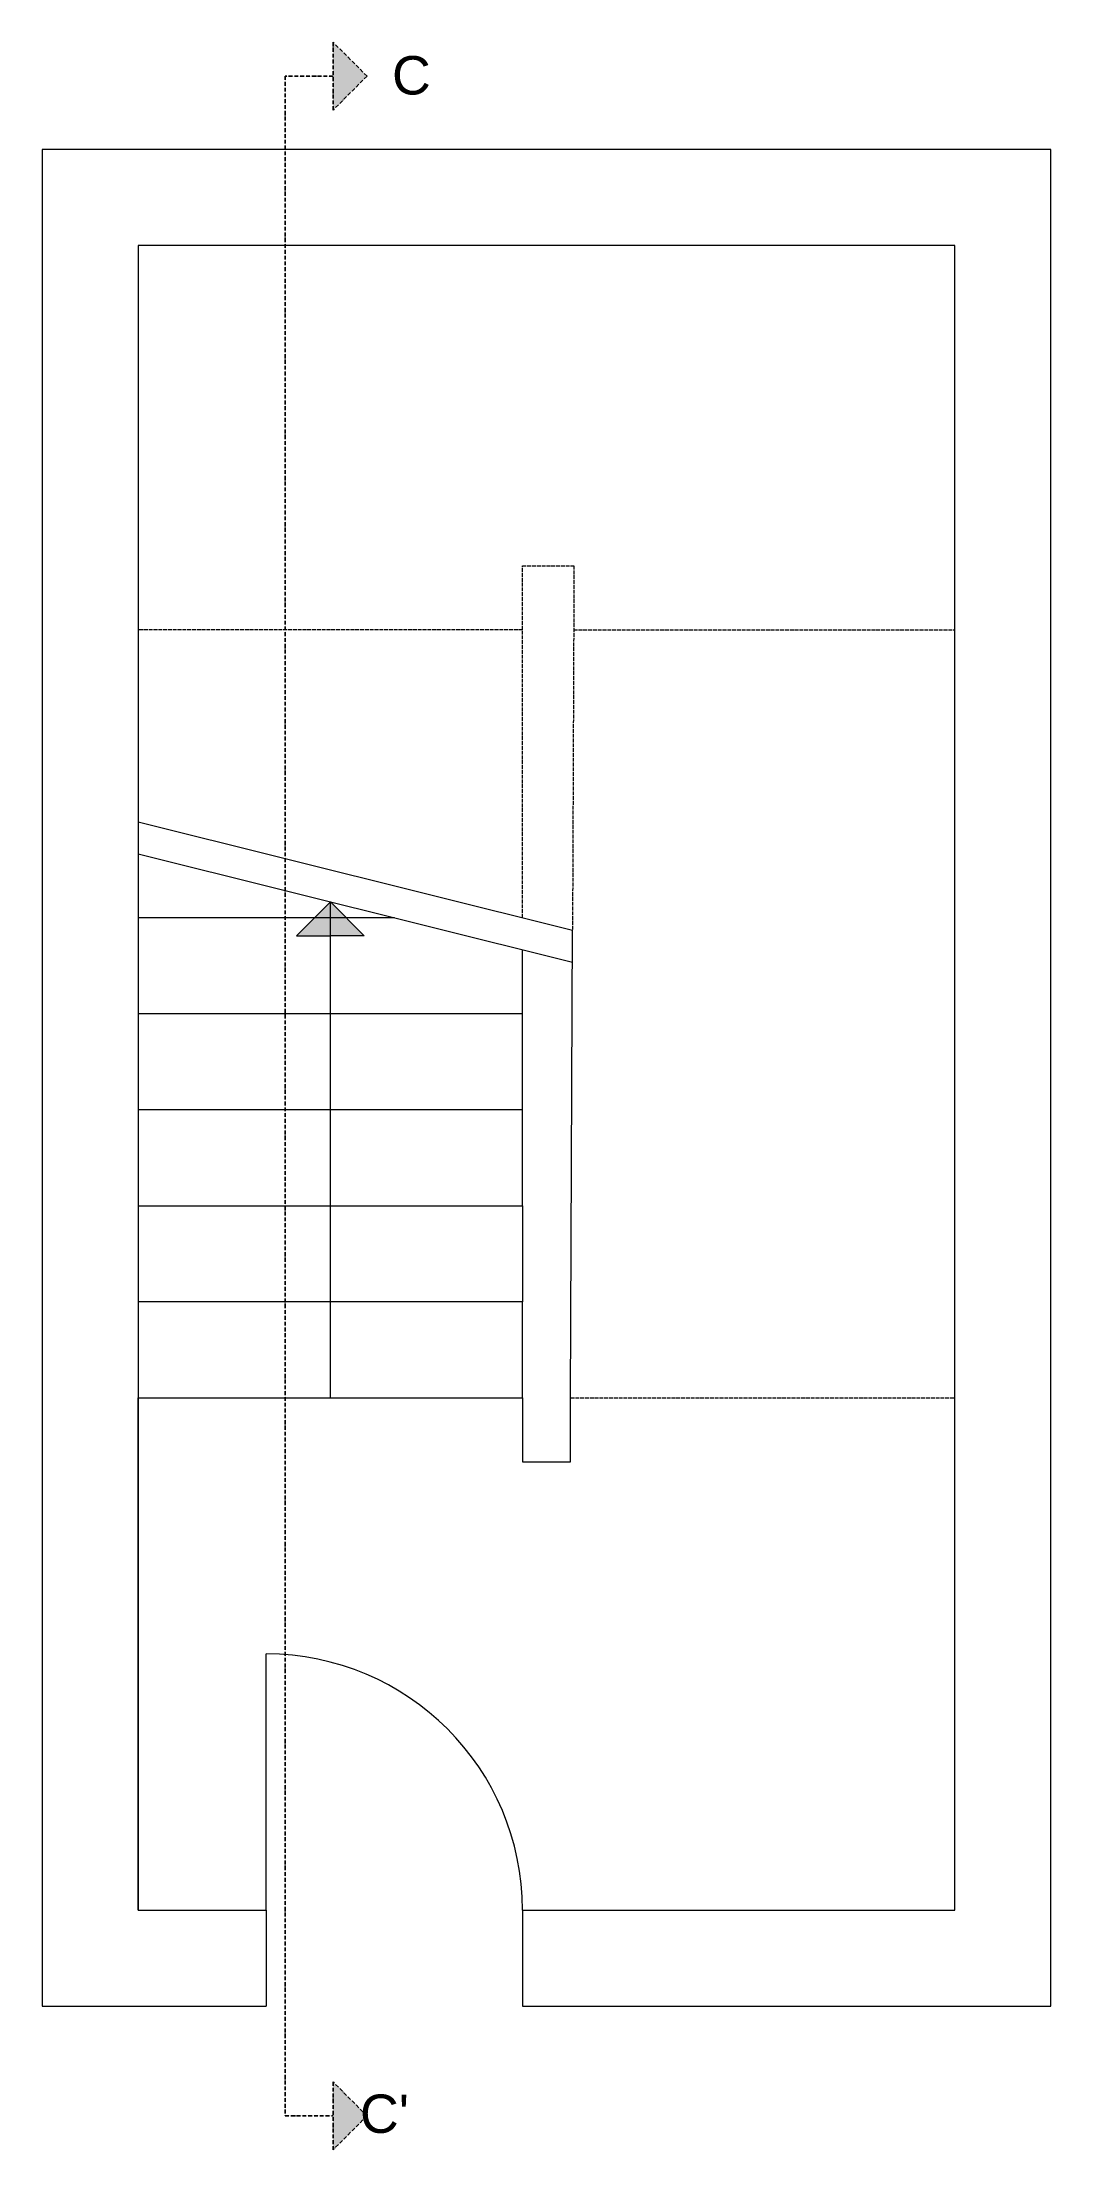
# Model space of a CAD drawing. Header units: millimetres. Extents: x -6086 to 4054, y 897 to 7482.
# Drawn here: x -6086 to -2936, y 897 to 7482 of the extents above; entities that cross this region are included whole.
import ezdxf

# ---------------------------------------------------------------- set-up
doc = ezdxf.new("R2010")
doc.units = ezdxf.units.MM
doc.linetypes.add('ACAD_ISO02W100', pattern=[15, 12, -3])
doc.linetypes.add('ACAD_ISO10W100', pattern=[18, 12, -3, 0, -3])
doc.layers.add('da cancellare', color=7, linetype='Continuous')
doc.layers.add('tratteggiate', color=7, linetype='ACAD_ISO02W100')
doc.layers.add('linee di sezione', color=201, linetype='ACAD_ISO10W100', lineweight=35)
doc.styles.get("Standard").update_dxf_attribs({"font": 'arial.ttf'})

msp = doc.modelspace()

# ---------------------------------------------------------------- hatches: boundary and pattern name
h = msp.add_hatch(color=256)
h.dxf.hatch_style = 1
h.paths.add_polyline_path([(-5185.8, 4796.5), (-5291.8, 4690.4), (-5185.8, 4690.4), (-5079.7, 4690.4)])
edge = h.paths.add_edge_path()
edge.add_line((-5185.8, 3246.5), (-5185.8, 4796.5))
at = {"layer": 'linee di sezione'}
h = msp.add_hatch(color=256, dxfattribs=at)
h.dxf.hatch_style = 1
h.paths.add_polyline_path([(-5071.3, 7376.1), (-5177.3, 7482.1), (-5177.3, 7376.1), (-5177.3, 7270)])
h = msp.add_hatch(color=256, dxfattribs=at)
h.dxf.hatch_style = 1
h.paths.add_polyline_path([(-5071.3, 1003.4), (-5177.3, 1109.5), (-5177.3, 1003.4), (-5177.3, 897.3)])

# ---------------------------------------------------------------- linework, layer by layer
for p, q in [((-5785.8, 6846.5), (-5785.8, 1646.5)), ((-3235.8, 6846.5), (-5785.8, 6846.5)), ((-3235.8, 1646.5), (-3235.8, 6846.5)), ((-4435.4, 3246.5), (-4429.6, 4707.4)), ((-4585.8, 4446.5), (-5785.8, 4446.5)), ((-4585.8, 4146.5), (-4585.8, 4446.5)), ((-4585.8, 4146.5), (-5785.8, 4146.5)), ((-4585.8, 3846.5), (-4585.8, 4146.5)), ((-5785.8, 3846.5), (-4585.8, 3846.5)), ((-4585.8, 3846.5), (-4585.8, 3546.5)), ((-4585.8, 3546.5), (-5785.8, 3546.5)), ((-4585.8, 3246.5), (-4585.8, 3546.5)), ((-5785.8, 3246.5), (-4585.8, 3246.5)), ((-4585.8, 3246.5), (-4585.8, 3046.5)), ((-4435.8, 3046.5), (-4435.4, 3246.5)), ((-4585.8, 3046.5), (-4435.8, 3046.5)), ((-5385.8, 1646.5), (-5385.8, 2446.5)), ((-5785.8, 1646.5), (-5385.8, 1646.5)), ((-5385.8, 1646.5), (-5385.8, 1346.5)), ((-4585.8, 1646.5), (-4585.8, 1346.5)), ((-4585.8, 1646.5), (-3235.8, 1646.5))]:
    msp.add_line(p, q)
for points in [[(-4585.8, 1346.5), (-2935.8, 1346.5), (-2935.8, 7146.5), (-6085.8, 7146.5), (-6085.8, 1346.5), (-5385.8, 1346.5)], [(-5785.8, 5046.5), (-4429.6, 4707.4)], [(-5785.8, 4946.5), (-4429.9, 4607.5)], [(-4985.8, 4746.5), (-5785.8, 4746.5)], [(-5185.8, 4796.5), (-5291.8, 4690.4), (-5185.8, 4690.4)], [(-5185.8, 3246.5), (-5185.8, 4796.5)], [(-5185.8, 4796.5), (-5079.7, 4690.4), (-5185.8, 4690.4)], [(-4585.8, 4446.5), (-4585.8, 4646.5)]]:
    msp.add_lwpolyline(points)
msp.add_arc((-5385.8, 1646.5), 800, 0, 90)
at = {"layer": 'da cancellare'}
msp.add_line((-5785.8, 1646.5), (-5785.8, 3246.5), dxfattribs=at)
at = {"layer": 'linee di sezione'}
for points in [[(-5071.3, 7376.1), (-5177.3, 7482.1), (-5177.3, 7376.1)], [(-5177.3, 7376.1), (-5327.3, 7376.1), (-5327.3, 1003.4), (-5177.3, 1003.4)], [(-5071.3, 7376.1), (-5177.3, 7270), (-5177.3, 7376.1)], [(-5071.3, 1003.4), (-5177.3, 1109.5), (-5177.3, 1003.4)], [(-5071.3, 1003.4), (-5177.3, 897.3), (-5177.3, 1003.4)]]:
    msp.add_lwpolyline(points, dxfattribs=at)
at = {"layer": 'tratteggiate'}
for points in [[(-4585.8, 4746.5), (-4585.8, 5846.5), (-4425, 5846.5), (-4429.6, 4707.4)], [(-4585.8, 5646.5), (-5785.8, 5646.5)], [(-4425.8, 5646.5), (-3235.8, 5646.5)], [(-4435.4, 3246.5), (-3235.8, 3246.5)]]:
    msp.add_lwpolyline(points, dxfattribs=at)

# ---------------------------------------------------------------- texts
at = {"layer": 'linee di sezione', "char_height": 25, "attachment_point": 1}
for s, insert in [('^I{\\H4.8x;C}', (-5093.2, 7438.6)), ("^I{\\H4.8x;C'}", (-5093.2, 1070.2))]:
    msp.add_mtext_dynamic_manual_height_columns(s, width=225.088, gutter_width=125, heights=[18], dxfattribs=dict(at, insert=insert))

doc.saveas('drawing.dxf')
